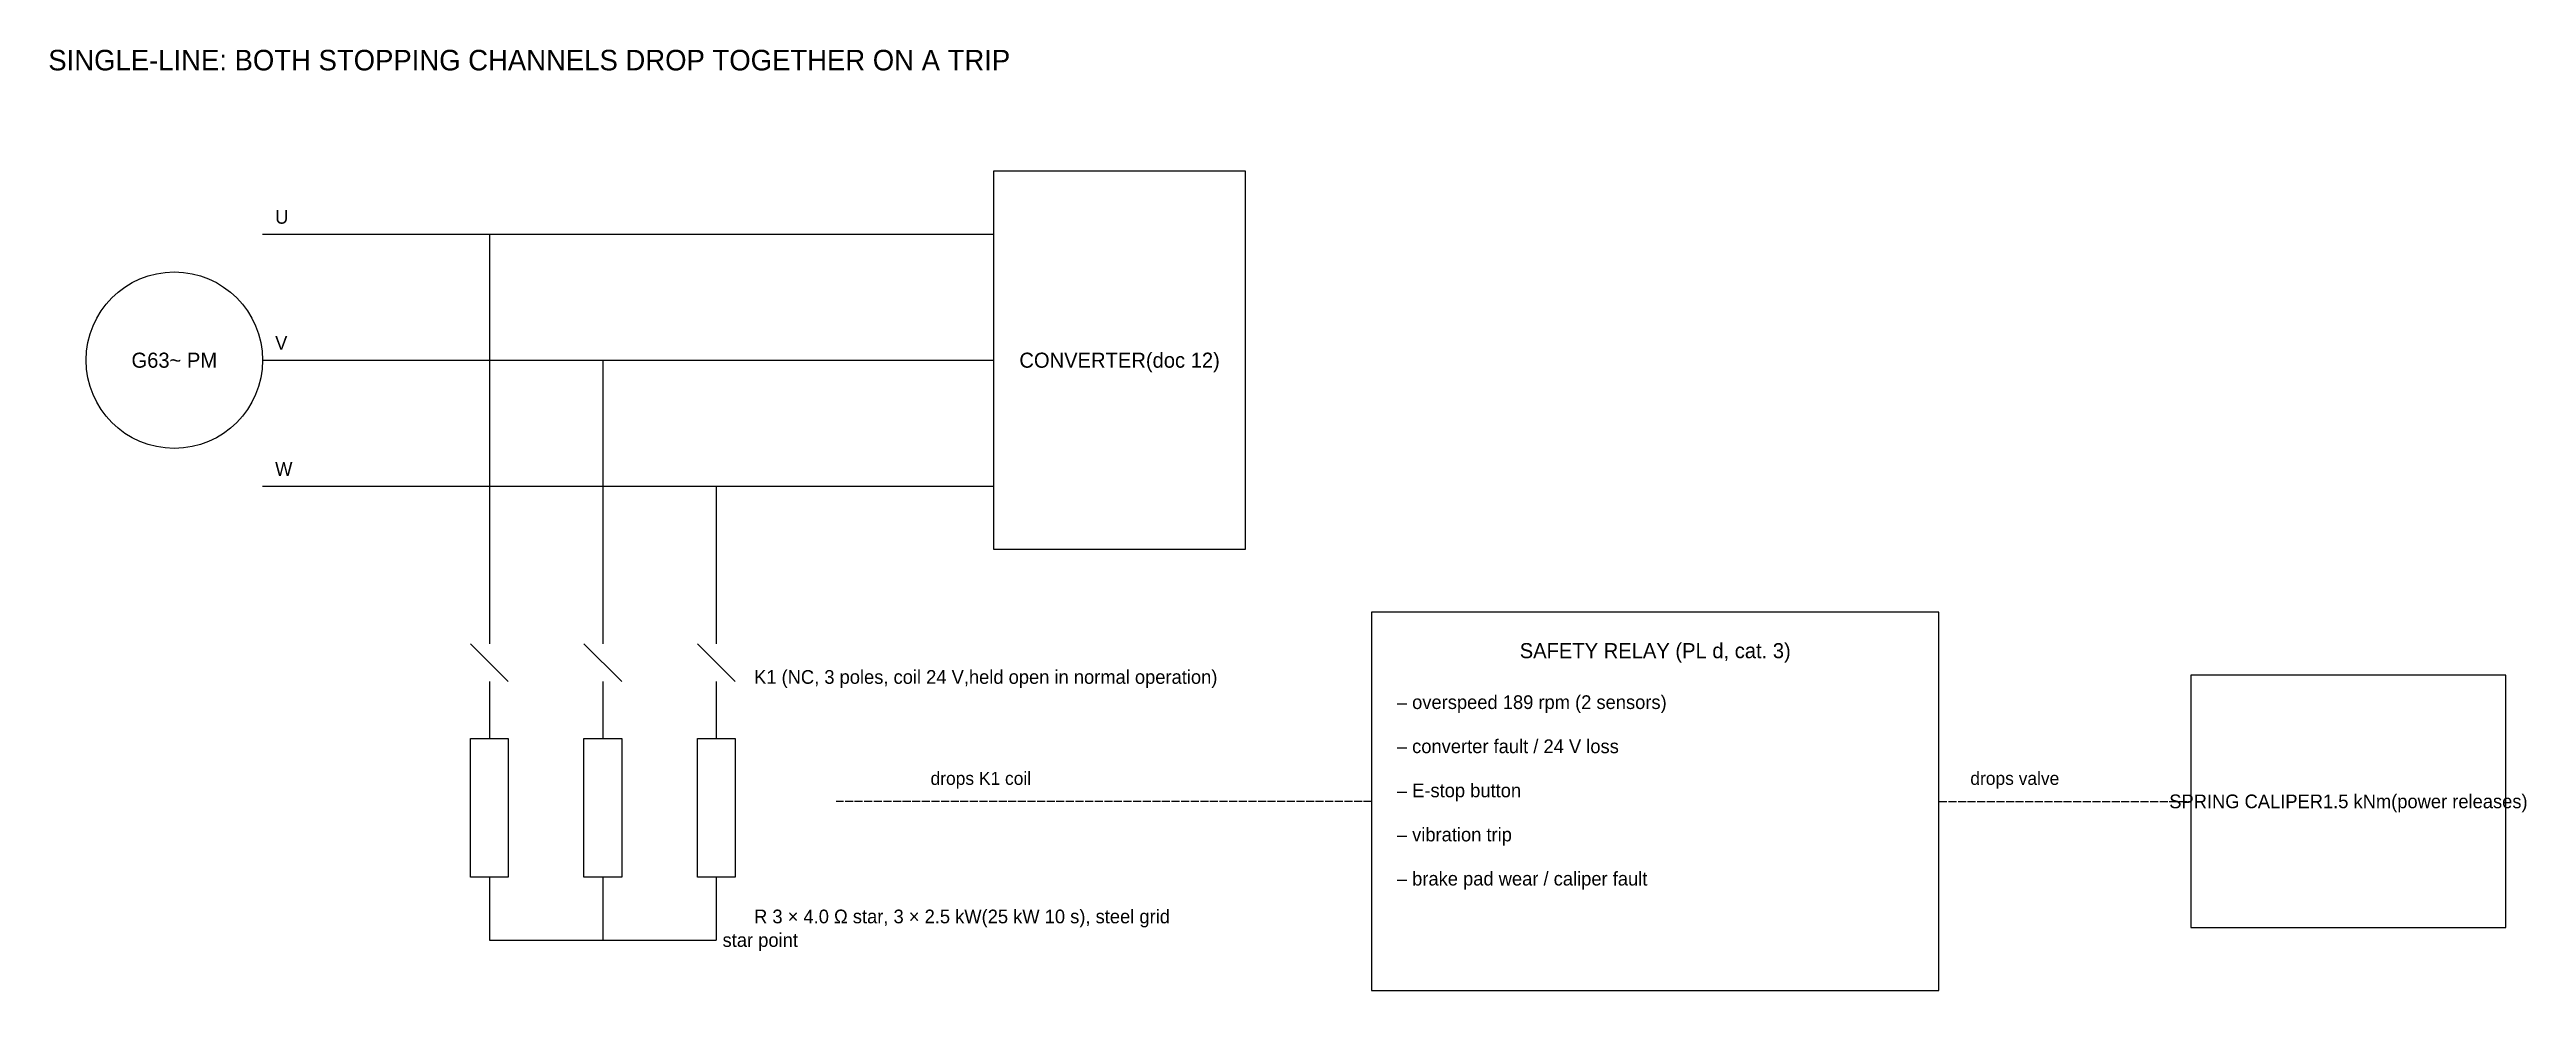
# Model space of a CAD drawing. Header units: millimetres. Extents: x -6 to 387, y -40 to 109.
import ezdxf
from ezdxf.enums import TextEntityAlignment as Align

# ---------------------------------------------------------------- set-up
doc = ezdxf.new("R2010")
doc.units = ezdxf.units.MM
doc.linetypes.add('DASHED', pattern=[1.524, 1.27, -0.254])
for name, color, linetype in [('HIDDEN', 8, 'DASHED'), ('OUTLINE', 7, 'Continuous'), ('TEXT', 3, 'Continuous')]:
    doc.layers.add(name, color=color, linetype=linetype)

msp = doc.modelspace()

# ---------------------------------------------------------------- linework, layer by layer
at = {"layer": 'HIDDEN'}
for p, q in [((204, -10), (119, -10)), ((294, -10), (334, -10))]:
    msp.add_line(p, q, dxfattribs=at)
at = {"layer": 'OUTLINE'}
for p, q in [((28, 80), (144, 80)), ((64, 80), (64, 15)), ((28, 60), (144, 60)), ((82, 60), (82, 15)), ((28, 40), (144, 40)), ((100, 40), (100, 15)), ((61, 15), (67, 9)), ((79, 15), (85, 9)), ((97, 15), (103, 9)), ((64, 9), (64, 0)), ((82, 9), (82, 0)), ((100, 9), (100, 0)), ((64, -22), (64, -32)), ((82, -22), (82, -32)), ((100, -22), (100, -32)), ((64, -32), (100, -32))]:
    msp.add_line(p, q, dxfattribs=at)
for points in [[(144, 30), (184, 30), (184, 90), (144, 90)], [(204, -40), (294, -40), (294, 20), (204, 20)], [(334, -30), (384, -30), (384, 10), (334, 10)], [(61, 0), (67, 0), (67, -22), (61, -22)], [(79, 0), (85, 0), (85, -22), (79, -22)], [(97, 0), (103, 0), (103, -22), (97, -22)]]:
    msp.add_lwpolyline(points, close=True, dxfattribs=at)
msp.add_circle((14, 60), 14, dxfattribs=at)

# ---------------------------------------------------------------- texts
at = {"layer": 'TEXT'}
for s, height, p in [('SINGLE-LINE: BOTH STOPPING CHANNELS DROP TOGETHER ON A TRIP', 3.2609, (-6, 105)), ('U', 2.17, (30, 81)), ('V', 2.17, (30, 61)), ('W', 2.17, (30, 41)), ('K1 (NC, 3 poles, coil 24 V,held open in normal operation)', 2.1739, (106, 8)), ('– overspeed 189 rpm (2 sensors)', 2.1739, (208, 4)), ('– converter fault / 24 V loss', 2.1739, (208, -3)), ('drops K1 coil', 2.0652, (134, -8)), ('– E-stop button', 2.1739, (208, -10)), ('drops valve', 2.0652, (299, -8)), ('– vibration trip', 2.1739, (208, -17)), ('– brake pad wear / caliper fault', 2.1739, (208, -24)), ('R 3 × 4.0 Ω star, 3 × 2.5 kW(25 kW 10 s), steel grid', 2.1739, (106, -30))]:
    msp.add_text(s, height=height, dxfattribs=at).set_placement(p, align=Align.BOTTOM_LEFT)
for s, height, p in [('G63~ PM', 2.391, (14, 60)), ('CONVERTER(doc 12)', 2.3913, (164, 60)), ('SPRING CALIPER1.5 kNm(power releases)', 2.1739, (359, -10))]:
    msp.add_text(s, height=height, dxfattribs=at).set_placement(p, align=Align.MIDDLE_CENTER)
msp.add_text('SAFETY RELAY (PL d, cat. 3)', height=2.3913, dxfattribs=at).set_placement((249, 12), align=Align.BOTTOM_CENTER)
msp.add_text('star point', height=2.174, dxfattribs=at).set_placement((101, -32), align=Align.MIDDLE_LEFT)

doc.saveas('drawing.dxf')
